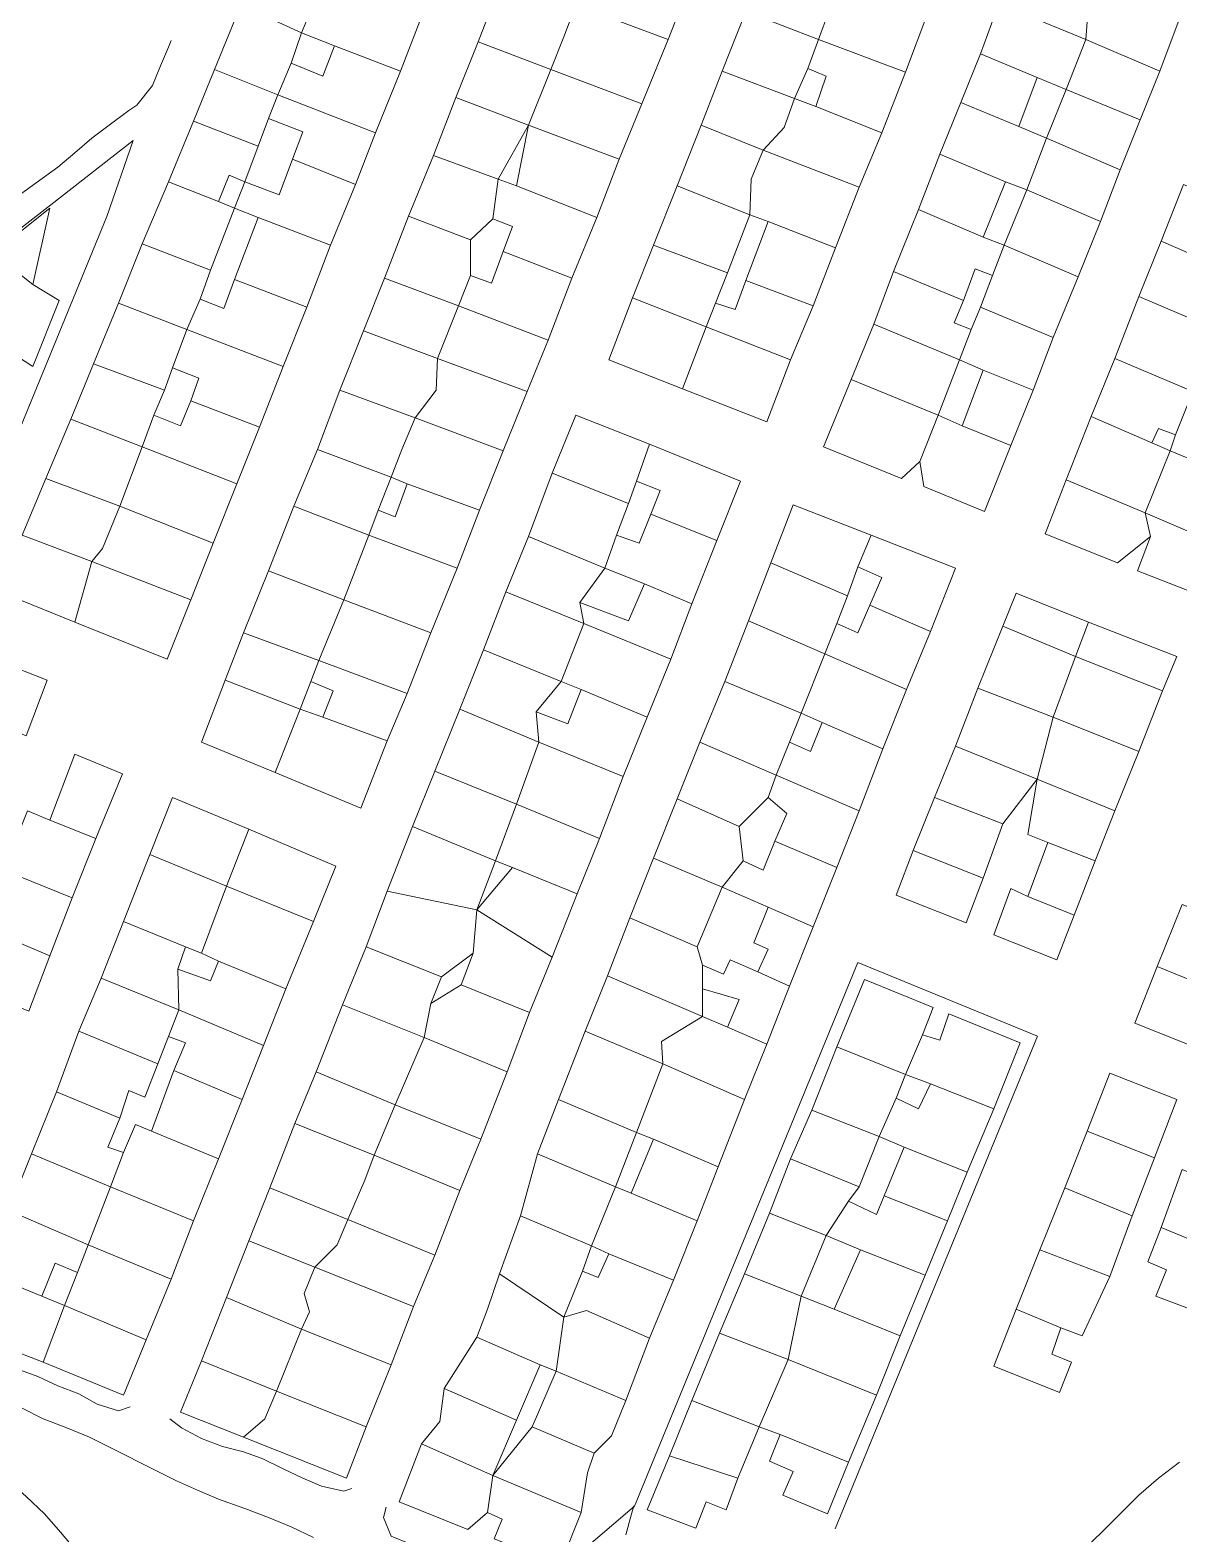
# Model space of a CAD drawing. Header units: inches. Extents: x 1138763 to 1140867, y 1050756 to 1053008.
# Drawn here: x 1140462.7 to 1140571.6, y 1051376.2 to 1051518.7 of the extents above; entities that cross this region are included whole.
import ezdxf

# ---------------------------------------------------------------- set-up
doc = ezdxf.new("R2010")
doc.units = ezdxf.units.IN
doc.header["$MEASUREMENT"] = 0
for name, color, linetype, lineweight in [('LimEdif_AM', 44, 'Continuous', 5), ('ViaPrin_AM', 1, 'Continuous', 15), ('ViaSec_AM', 1, 'Continuous', 18)]:
    doc.layers.add(name, color=color, linetype=linetype, lineweight=lineweight)

msp = doc.modelspace()

# ---------------------------------------------------------------- linework, layer by layer
at = {"layer": 'LimEdif_AM'}
for points in [[(1140525.44, 1051523.62), (1140523.19, 1051517.87), (1140514.44, 1051521.12), (1140516.69, 1051526.87), (1140525.44, 1051523.62)], [(1140539.69, 1051523.5), (1140538.44, 1051520.5), (1140537.44, 1051517.87), (1140530.56, 1051520.5), (1140532.81, 1051526.12), (1140539.69, 1051523.5)], [(1140563.19, 1051522.87), (1140562.81, 1051517.87), (1140554.56, 1051521.25), (1140556.44, 1051525.75), (1140563.19, 1051522.87)], [(1140500.19, 1051521), (1140497.81, 1051514.87), (1140491.56, 1051517.25), (1140488.44, 1051518.5), (1140489.69, 1051521.5), (1140491.06, 1051524.62), (1140493.69, 1051523.62), (1140500.19, 1051521)], [(1140514.44, 1051521.12), (1140513.31, 1051518.12), (1140512.06, 1051515), (1140505.19, 1051517.62), (1140507.56, 1051523.75), (1140514.44, 1051521.12)], [(1140547.81, 1051520.37), (1140545.69, 1051514.75), (1140537.44, 1051517.87), (1140538.44, 1051520.5), (1140539.69, 1051523.5), (1140547.81, 1051520.37)], [(1140571.56, 1051519.5), (1140569.81, 1051514.87), (1140562.81, 1051517.87), (1140563.19, 1051522.87), (1140571.56, 1051519.5)], [(1140488.44, 1051518.5), (1140487.44, 1051515.62), (1140486.19, 1051512.62), (1140480.19, 1051515), (1140482.69, 1051521.12), (1140488.44, 1051518.5)], [(1140523.19, 1051517.87), (1140520.69, 1051511.75), (1140512.06, 1051515), (1140513.31, 1051518.12), (1140514.44, 1051521.12), (1140523.19, 1051517.87)], [(1140537.44, 1051517.87), (1140536.44, 1051515.12), (1140535.19, 1051512.25), (1140528.31, 1051514.87), (1140530.56, 1051520.5), (1140537.44, 1051517.87)], [(1140562.81, 1051517.87), (1140560.94, 1051513.12), (1140558.19, 1051514.25), (1140552.81, 1051516.5), (1140554.56, 1051521.25), (1140562.81, 1051517.87)], [(1140491.56, 1051517.25), (1140490.44, 1051514.37), (1140487.44, 1051515.62), (1140488.44, 1051518.5), (1140491.56, 1051517.25)], [(1140497.81, 1051514.87), (1140495.44, 1051509), (1140486.19, 1051512.62), (1140487.44, 1051515.62), (1140490.44, 1051514.37), (1140491.56, 1051517.25), (1140497.81, 1051514.87)], [(1140512.06, 1051515), (1140509.94, 1051509.75), (1140503.06, 1051512.37), (1140505.19, 1051517.62), (1140512.06, 1051515)], [(1140537.44, 1051517.87), (1140545.69, 1051514.75), (1140543.44, 1051509), (1140537.19, 1051511.5), (1140538.19, 1051514.37), (1140536.44, 1051515.12), (1140537.44, 1051517.87)], [(1140569.81, 1051514.87), (1140567.94, 1051510.25), (1140560.94, 1051513.12), (1140562.81, 1051517.87), (1140569.81, 1051514.87)], [(1140558.19, 1051514.25), (1140556.44, 1051509.62), (1140550.94, 1051511.87), (1140552.81, 1051516.5), (1140558.19, 1051514.25)], [(1140486.19, 1051512.62), (1140485.31, 1051510.37), (1140484.31, 1051507.75), (1140478.19, 1051510.12), (1140480.19, 1051515), (1140486.19, 1051512.62)], [(1140520.69, 1051511.75), (1140518.56, 1051506.5), (1140509.94, 1051509.75), (1140512.06, 1051515), (1140520.69, 1051511.75)], [(1140535.19, 1051512.25), (1140534.19, 1051509.5), (1140532.19, 1051507.37), (1140526.31, 1051509.75), (1140528.31, 1051514.87), (1140535.19, 1051512.25)], [(1140536.44, 1051515.12), (1140538.19, 1051514.37), (1140537.19, 1051511.5), (1140535.19, 1051512.25), (1140536.44, 1051515.12)], [(1140560.94, 1051513.12), (1140559.06, 1051508.5), (1140556.44, 1051509.62), (1140558.19, 1051514.25), (1140560.94, 1051513.12)], [(1140567.94, 1051510.25), (1140566.06, 1051505.5), (1140559.06, 1051508.5), (1140560.94, 1051513.12), (1140567.94, 1051510.25)], [(1140486.19, 1051512.62), (1140495.44, 1051509), (1140493.56, 1051504.12), (1140487.56, 1051506.5), (1140488.56, 1051509.12), (1140485.31, 1051510.37), (1140486.19, 1051512.62)], [(1140509.94, 1051509.75), (1140507.06, 1051504.62), (1140500.94, 1051506.87), (1140503.06, 1051512.37), (1140509.94, 1051509.75)], [(1140537.19, 1051511.5), (1140543.44, 1051509), (1140541.31, 1051503.87), (1140532.19, 1051507.37), (1140534.19, 1051509.5), (1140535.19, 1051512.25), (1140537.19, 1051511.5)], [(1140556.44, 1051509.62), (1140559.06, 1051508.5), (1140557.19, 1051503.62), (1140555.19, 1051504.37), (1140548.94, 1051507), (1140550.94, 1051511.87), (1140556.44, 1051509.62)], [(1140484.31, 1051507.75), (1140483.06, 1051504.37), (1140481.56, 1051505), (1140480.56, 1051502.5), (1140475.81, 1051504.37), (1140478.19, 1051510.12), (1140484.31, 1051507.75)], [(1140485.31, 1051510.37), (1140488.56, 1051509.12), (1140487.56, 1051506.5), (1140486.31, 1051503.12), (1140483.06, 1051504.37), (1140484.31, 1051507.75), (1140485.31, 1051510.37)], [(1140509.94, 1051509.75), (1140508.81, 1051504), (1140507.06, 1051504.62), (1140509.94, 1051509.75)], [(1140518.56, 1051506.5), (1140516.44, 1051501), (1140508.81, 1051504), (1140509.94, 1051509.75), (1140518.56, 1051506.5)], [(1140532.19, 1051507.37), (1140531.06, 1051504.62), (1140530.94, 1051501.25), (1140524.06, 1051504), (1140526.31, 1051509.75), (1140532.19, 1051507.37)], [(1140566.06, 1051505.5), (1140564.19, 1051500.62), (1140557.19, 1051503.62), (1140559.06, 1051508.5), (1140566.06, 1051505.5)], [(1140541.31, 1051503.87), (1140539.06, 1051498.12), (1140532.69, 1051500.62), (1140530.94, 1051501.25), (1140531.06, 1051504.62), (1140532.19, 1051507.37), (1140541.31, 1051503.87)], [(1140493.56, 1051504.12), (1140491.19, 1051498.37), (1140484.31, 1051501), (1140482.06, 1051501.87), (1140483.06, 1051504.37), (1140486.31, 1051503.12), (1140487.56, 1051506.5), (1140493.56, 1051504.12)], [(1140507.06, 1051504.62), (1140506.56, 1051500.87), (1140504.44, 1051498.87), (1140498.56, 1051501.12), (1140500.94, 1051506.87), (1140507.06, 1051504.62)], [(1140555.19, 1051504.37), (1140553.06, 1051499.12), (1140546.94, 1051501.75), (1140548.94, 1051507), (1140555.19, 1051504.37)], [(1140480.56, 1051502.5), (1140482.06, 1051501.87), (1140479.81, 1051496), (1140473.31, 1051498.5), (1140475.81, 1051504.37), (1140480.56, 1051502.5)], [(1140483.06, 1051504.37), (1140482.06, 1051501.87), (1140480.56, 1051502.5), (1140481.56, 1051505), (1140483.06, 1051504.37)], [(1140508.81, 1051504), (1140516.44, 1051501), (1140514.06, 1051495.25), (1140507.56, 1051497.75), (1140508.44, 1051500.12), (1140506.56, 1051500.87), (1140507.06, 1051504.62), (1140508.81, 1051504)], [(1140557.19, 1051503.62), (1140555.06, 1051498.37), (1140553.06, 1051499.12), (1140555.19, 1051504.37), (1140557.19, 1051503.62)], [(1140530.94, 1051501.25), (1140528.81, 1051495.75), (1140521.81, 1051498.37), (1140524.06, 1051504), (1140530.94, 1051501.25)], [(1140564.19, 1051500.62), (1140562.06, 1051495.37), (1140555.06, 1051498.37), (1140557.19, 1051503.62), (1140564.19, 1051500.62)], [(1140578.69, 1051501.37), (1140577.19, 1051495.62), (1140569.94, 1051498.75), (1140572.06, 1051504.12), (1140578.69, 1051501.37)], [(1140459.19, 1051497.62), (1140464.56, 1051501.87), (1140462.94, 1051494.62), (1140459.19, 1051497.62)], [(1140484.31, 1051501), (1140482.06, 1051495.12), (1140481.06, 1051492.37), (1140478.81, 1051493.25), (1140479.81, 1051496), (1140482.06, 1051501.87), (1140484.31, 1051501)], [(1140553.06, 1051499.12), (1140555.06, 1051498.37), (1140553.94, 1051495.5), (1140552.31, 1051496.12), (1140551.19, 1051493.12), (1140544.56, 1051495.87), (1140546.94, 1051501.75), (1140553.06, 1051499.12)], [(1140491.19, 1051498.37), (1140488.94, 1051492.5), (1140482.06, 1051495.12), (1140484.31, 1051501), (1140491.19, 1051498.37)], [(1140504.44, 1051498.87), (1140504.44, 1051495.5), (1140503.31, 1051492.62), (1140496.31, 1051495.25), (1140498.56, 1051501.12), (1140504.44, 1051498.87)], [(1140506.56, 1051500.87), (1140508.44, 1051500.12), (1140507.56, 1051497.75), (1140506.44, 1051494.75), (1140504.44, 1051495.5), (1140504.44, 1051498.87), (1140506.56, 1051500.87)], [(1140532.69, 1051500.62), (1140530.56, 1051495), (1140529.56, 1051492.25), (1140527.69, 1051492.87), (1140528.81, 1051495.75), (1140530.94, 1051501.25), (1140532.69, 1051500.62)], [(1140539.06, 1051498.12), (1140536.94, 1051492.62), (1140530.56, 1051495), (1140532.69, 1051500.62), (1140539.06, 1051498.12)], [(1140577.19, 1051495.62), (1140575.19, 1051490.37), (1140567.81, 1051493.5), (1140569.94, 1051498.75), (1140577.19, 1051495.62)], [(1140462.94, 1051494.62), (1140465.44, 1051493.12), (1140462.94, 1051486.87), (1140457.94, 1051490.12), (1140459.19, 1051497.62), (1140462.94, 1051494.62)], [(1140479.81, 1051496), (1140478.81, 1051493.25), (1140477.56, 1051490.37), (1140471.06, 1051492.87), (1140473.31, 1051498.5), (1140479.81, 1051496)], [(1140514.06, 1051495.25), (1140511.81, 1051489.37), (1140503.31, 1051492.62), (1140504.44, 1051495.5), (1140506.44, 1051494.75), (1140507.56, 1051497.75), (1140514.06, 1051495.25)], [(1140528.81, 1051495.75), (1140527.69, 1051492.87), (1140526.81, 1051490.62), (1140519.81, 1051493.37), (1140521.81, 1051498.37), (1140528.81, 1051495.75)], [(1140555.06, 1051498.37), (1140562.06, 1051495.37), (1140559.69, 1051489.62), (1140552.81, 1051492.5), (1140553.94, 1051495.5), (1140555.06, 1051498.37)], [(1140551.19, 1051493.12), (1140550.31, 1051491), (1140551.94, 1051490.37), (1140550.81, 1051487.5), (1140542.69, 1051490.87), (1140544.56, 1051495.87), (1140551.19, 1051493.12)], [(1140553.94, 1051495.5), (1140552.81, 1051492.5), (1140551.94, 1051490.37), (1140550.31, 1051491), (1140551.19, 1051493.12), (1140552.31, 1051496.12), (1140553.94, 1051495.5)], [(1140488.94, 1051492.5), (1140486.69, 1051486.87), (1140477.56, 1051490.37), (1140478.81, 1051493.25), (1140481.06, 1051492.37), (1140482.06, 1051495.12), (1140488.94, 1051492.5)], [(1140503.31, 1051492.62), (1140501.31, 1051487.62), (1140494.31, 1051490.25), (1140496.31, 1051495.25), (1140503.31, 1051492.62)], [(1140536.94, 1051492.62), (1140534.81, 1051487.5), (1140526.81, 1051490.62), (1140527.69, 1051492.87), (1140529.56, 1051492.25), (1140530.56, 1051495), (1140536.94, 1051492.62)], [(1140477.56, 1051490.37), (1140476.19, 1051486.75), (1140475.44, 1051484.62), (1140468.69, 1051487.12), (1140471.06, 1051492.87), (1140477.56, 1051490.37)], [(1140526.81, 1051490.62), (1140524.56, 1051484.75), (1140517.56, 1051487.5), (1140519.81, 1051493.37), (1140526.81, 1051490.62)], [(1140575.19, 1051490.37), (1140574.56, 1051488.62), (1140572.94, 1051484.5), (1140565.56, 1051487.62), (1140567.81, 1051493.5), (1140575.19, 1051490.37)], [(1140511.81, 1051489.37), (1140509.81, 1051484.5), (1140501.31, 1051487.62), (1140503.31, 1051492.62), (1140511.81, 1051489.37)], [(1140552.81, 1051492.5), (1140559.69, 1051489.62), (1140557.81, 1051484.62), (1140553.06, 1051486.5), (1140550.81, 1051487.5), (1140551.94, 1051490.37), (1140552.81, 1051492.5)], [(1140486.69, 1051486.87), (1140484.44, 1051481.12), (1140477.94, 1051483.62), (1140478.69, 1051485.75), (1140476.19, 1051486.75), (1140477.56, 1051490.37), (1140486.69, 1051486.87)], [(1140501.31, 1051487.62), (1140501.19, 1051484.62), (1140499.19, 1051482), (1140492.06, 1051484.62), (1140494.31, 1051490.25), (1140501.31, 1051487.62)], [(1140534.81, 1051487.5), (1140532.56, 1051481.62), (1140524.56, 1051484.75), (1140526.81, 1051490.62), (1140534.81, 1051487.5)], [(1140550.81, 1051487.5), (1140548.81, 1051482.25), (1140540.56, 1051485.62), (1140542.69, 1051490.87), (1140550.81, 1051487.5)], [(1140475.44, 1051484.62), (1140474.44, 1051482.25), (1140473.31, 1051479.25), (1140466.56, 1051481.87), (1140468.69, 1051487.12), (1140475.44, 1051484.62)], [(1140509.81, 1051484.5), (1140507.56, 1051478.87), (1140499.19, 1051482), (1140501.19, 1051484.62), (1140501.31, 1051487.62), (1140509.81, 1051484.5)], [(1140553.06, 1051486.5), (1140551.06, 1051481.25), (1140548.81, 1051482.25), (1140550.81, 1051487.5), (1140553.06, 1051486.5)], [(1140572.94, 1051484.5), (1140571.31, 1051480.37), (1140569.69, 1051481), (1140569.06, 1051479.62), (1140563.31, 1051482.12), (1140565.56, 1051487.62), (1140572.94, 1051484.5)], [(1140476.19, 1051486.75), (1140478.69, 1051485.75), (1140477.94, 1051483.62), (1140476.94, 1051481.25), (1140474.44, 1051482.25), (1140475.44, 1051484.62), (1140476.19, 1051486.75)], [(1140557.81, 1051484.62), (1140555.69, 1051479.37), (1140551.06, 1051481.25), (1140553.06, 1051486.5), (1140557.81, 1051484.62)], [(1140499.19, 1051482), (1140497.94, 1051479), (1140496.94, 1051476.37), (1140489.94, 1051479), (1140492.06, 1051484.62), (1140499.19, 1051482)], [(1140548.81, 1051482.25), (1140547.06, 1051477.87), (1140545.31, 1051476.25), (1140537.94, 1051479.25), (1140540.56, 1051485.62), (1140548.81, 1051482.25)], [(1140580.94, 1051481.12), (1140578.69, 1051475.62), (1140570.81, 1051478.87), (1140571.31, 1051480.37), (1140572.94, 1051484.5), (1140580.94, 1051481.12)], [(1140477.94, 1051483.62), (1140484.44, 1051481.12), (1140482.31, 1051475.75), (1140473.31, 1051479.25), (1140474.44, 1051482.25), (1140476.94, 1051481.25), (1140477.94, 1051483.62)], [(1140473.31, 1051479.25), (1140471.19, 1051473.62), (1140464.19, 1051476.25), (1140466.56, 1051481.87), (1140473.31, 1051479.25)], [(1140507.56, 1051478.87), (1140505.31, 1051473.25), (1140498.44, 1051475.75), (1140496.94, 1051476.37), (1140497.94, 1051479), (1140499.19, 1051482), (1140507.56, 1051478.87)], [(1140512.19, 1051476.75), (1140514.44, 1051482.25), (1140521.44, 1051479.5), (1140520.19, 1051476), (1140519.44, 1051473.87), (1140512.19, 1051476.75)], [(1140551.06, 1051481.25), (1140555.69, 1051479.37), (1140553.19, 1051473.12), (1140547.44, 1051475.5), (1140547.06, 1051477.87), (1140548.81, 1051482.25), (1140551.06, 1051481.25)], [(1140569.06, 1051479.62), (1140570.81, 1051478.87), (1140568.44, 1051473), (1140560.94, 1051476.12), (1140563.31, 1051482.12), (1140569.06, 1051479.62)], [(1140571.31, 1051480.37), (1140570.81, 1051478.87), (1140569.06, 1051479.62), (1140569.69, 1051481), (1140571.31, 1051480.37)], [(1140482.31, 1051475.75), (1140480.06, 1051470.12), (1140471.19, 1051473.62), (1140473.31, 1051479.25), (1140482.31, 1051475.75)], [(1140496.94, 1051476.37), (1140495.69, 1051473.25), (1140494.81, 1051470.87), (1140487.69, 1051473.62), (1140489.94, 1051479), (1140496.94, 1051476.37)], [(1140521.44, 1051479.5), (1140530.06, 1051476), (1140527.81, 1051470.37), (1140521.56, 1051472.87), (1140522.44, 1051475.12), (1140520.19, 1051476), (1140521.44, 1051479.5)], [(1140578.69, 1051475.62), (1140576.31, 1051469.62), (1140568.44, 1051473), (1140570.81, 1051478.87), (1140578.69, 1051475.62)], [(1140471.19, 1051473.62), (1140469.56, 1051469.62), (1140468.56, 1051468.37), (1140461.94, 1051470.87), (1140464.19, 1051476.25), (1140471.19, 1051473.62)], [(1140505.31, 1051473.25), (1140503.19, 1051467.75), (1140494.81, 1051470.87), (1140495.69, 1051473.25), (1140497.31, 1051472.62), (1140498.44, 1051475.75), (1140505.31, 1051473.25)], [(1140498.44, 1051475.75), (1140497.31, 1051472.62), (1140495.69, 1051473.25), (1140496.94, 1051476.37), (1140498.44, 1051475.75)], [(1140519.44, 1051473.87), (1140518.31, 1051470.87), (1140517.19, 1051467.75), (1140509.94, 1051470.75), (1140512.19, 1051476.75), (1140519.44, 1051473.87)], [(1140520.19, 1051476), (1140522.44, 1051475.12), (1140521.56, 1051472.87), (1140520.44, 1051470.12), (1140518.31, 1051470.87), (1140519.44, 1051473.87), (1140520.19, 1051476)], [(1140568.44, 1051473), (1140568.94, 1051470.75), (1140565.81, 1051468.25), (1140558.94, 1051471), (1140560.94, 1051476.12), (1140568.44, 1051473)], [(1140480.06, 1051470.12), (1140477.94, 1051464.75), (1140468.56, 1051468.37), (1140469.56, 1051469.62), (1140471.19, 1051473.62), (1140480.06, 1051470.12)], [(1140494.81, 1051470.87), (1140492.44, 1051464.75), (1140485.31, 1051467.5), (1140487.69, 1051473.62), (1140494.81, 1051470.87)], [(1140527.81, 1051470.37), (1140525.44, 1051464.37), (1140520.94, 1051466.25), (1140517.19, 1051467.75), (1140518.31, 1051470.87), (1140520.44, 1051470.12), (1140521.56, 1051472.87), (1140527.81, 1051470.37)], [(1140532.94, 1051468.25), (1140535.06, 1051473.75), (1140542.44, 1051470.87), (1140541.19, 1051467.87), (1140540.19, 1051465.12), (1140532.94, 1051468.25)], [(1140568.44, 1051473), (1140576.31, 1051469.62), (1140574.44, 1051464.87), (1140567.69, 1051467.5), (1140568.94, 1051470.75), (1140568.44, 1051473)], [(1140468.56, 1051468.37), (1140466.94, 1051462.62), (1140459.81, 1051465.5), (1140461.94, 1051470.87), (1140468.56, 1051468.37)], [(1140503.19, 1051467.75), (1140500.69, 1051461.62), (1140492.44, 1051464.75), (1140494.81, 1051470.87), (1140503.19, 1051467.75)], [(1140517.19, 1051467.75), (1140514.81, 1051464.5), (1140515.19, 1051462.5), (1140507.81, 1051465.5), (1140509.94, 1051470.75), (1140517.19, 1051467.75)], [(1140542.44, 1051470.87), (1140550.44, 1051467.75), (1140548.06, 1051461.75), (1140542.31, 1051464.25), (1140543.44, 1051466.87), (1140541.19, 1051467.87), (1140542.44, 1051470.87)], [(1140477.94, 1051464.75), (1140475.69, 1051459.12), (1140466.94, 1051462.62), (1140468.56, 1051468.37), (1140477.94, 1051464.75)], [(1140492.44, 1051464.75), (1140490.06, 1051459), (1140482.94, 1051461.62), (1140485.31, 1051467.5), (1140492.44, 1051464.75)], [(1140520.94, 1051466.25), (1140519.44, 1051462.75), (1140514.81, 1051464.5), (1140517.19, 1051467.75), (1140520.94, 1051466.25)], [(1140540.19, 1051465.12), (1140539.19, 1051462.5), (1140538.06, 1051459.62), (1140530.81, 1051462.75), (1140532.94, 1051468.25), (1140540.19, 1051465.12)], [(1140541.19, 1051467.87), (1140543.44, 1051466.87), (1140542.31, 1051464.25), (1140541.19, 1051461.62), (1140539.19, 1051462.5), (1140540.19, 1051465.12), (1140541.19, 1051467.87)], [(1140525.44, 1051464.37), (1140523.44, 1051459.12), (1140515.19, 1051462.5), (1140514.81, 1051464.5), (1140519.44, 1051462.75), (1140520.94, 1051466.25), (1140525.44, 1051464.37)], [(1140500.69, 1051461.62), (1140498.44, 1051455.87), (1140490.06, 1051459), (1140492.44, 1051464.75), (1140500.69, 1051461.62)], [(1140515.19, 1051462.5), (1140513.06, 1051457), (1140505.69, 1051460), (1140507.81, 1051465.5), (1140515.19, 1051462.5)], [(1140554.94, 1051462.25), (1140556.19, 1051465.37), (1140563.06, 1051462.62), (1140561.81, 1051459.37), (1140554.94, 1051462.25)], [(1140548.06, 1051461.75), (1140545.81, 1051456.25), (1140538.06, 1051459.62), (1140539.19, 1051462.5), (1140541.19, 1051461.62), (1140542.31, 1051464.25), (1140548.06, 1051461.75)], [(1140490.06, 1051459), (1140489.31, 1051457), (1140488.31, 1051454.37), (1140481.19, 1051457.12), (1140482.94, 1051461.62), (1140490.06, 1051459)], [(1140523.44, 1051459.12), (1140521.19, 1051453.62), (1140514.94, 1051456.25), (1140513.06, 1051457), (1140515.19, 1051462.5), (1140523.44, 1051459.12)], [(1140538.06, 1051459.62), (1140535.81, 1051454), (1140528.56, 1051457), (1140530.81, 1051462.75), (1140538.06, 1051459.62)], [(1140561.81, 1051459.37), (1140559.69, 1051453.62), (1140552.56, 1051456.37), (1140554.94, 1051462.25), (1140561.81, 1051459.37)], [(1140563.06, 1051462.62), (1140571.44, 1051459.37), (1140570.06, 1051456.12), (1140561.81, 1051459.37), (1140563.06, 1051462.62)], [(1140455.31, 1051454.75), (1140457.31, 1051459.87), (1140464.31, 1051457.12), (1140462.31, 1051451.87), (1140455.31, 1051454.75)], [(1140490.06, 1051459), (1140498.44, 1051455.87), (1140496.56, 1051451.37), (1140490.44, 1051453.62), (1140491.44, 1051456.12), (1140489.31, 1051457), (1140490.06, 1051459)], [(1140513.06, 1051457), (1140510.69, 1051454.12), (1140510.94, 1051451.25), (1140503.44, 1051454.37), (1140505.69, 1051460), (1140513.06, 1051457)], [(1140545.81, 1051456.25), (1140543.56, 1051450.62), (1140537.81, 1051453.12), (1140535.81, 1051454), (1140538.06, 1051459.62), (1140545.81, 1051456.25)], [(1140570.06, 1051456.12), (1140567.81, 1051450.37), (1140559.69, 1051453.62), (1140561.81, 1051459.37), (1140570.06, 1051456.12)], [(1140488.31, 1051454.37), (1140485.94, 1051448.37), (1140478.94, 1051451.25), (1140481.19, 1051457.12), (1140488.31, 1051454.37)], [(1140489.31, 1051457), (1140491.44, 1051456.12), (1140490.44, 1051453.62), (1140488.31, 1051454.37), (1140489.31, 1051457)], [(1140514.94, 1051456.25), (1140513.69, 1051453), (1140510.69, 1051454.12), (1140513.06, 1051457), (1140514.94, 1051456.25)], [(1140521.19, 1051453.62), (1140518.94, 1051448), (1140510.94, 1051451.25), (1140510.69, 1051454.12), (1140513.69, 1051453), (1140514.94, 1051456.25), (1140521.19, 1051453.62)], [(1140535.81, 1051454), (1140534.69, 1051451.25), (1140533.44, 1051448.12), (1140526.19, 1051451.25), (1140528.56, 1051457), (1140535.81, 1051454)], [(1140559.69, 1051453.62), (1140558.19, 1051447.75), (1140550.44, 1051450.87), (1140552.56, 1051456.37), (1140559.69, 1051453.62)], [(1140490.44, 1051453.62), (1140496.56, 1051451.37), (1140494.06, 1051445), (1140485.94, 1051448.37), (1140488.31, 1051454.37), (1140490.44, 1051453.62)], [(1140510.94, 1051451.25), (1140508.81, 1051445.37), (1140501.06, 1051448.5), (1140503.44, 1051454.37), (1140510.94, 1051451.25)], [(1140543.56, 1051450.62), (1140541.31, 1051444.75), (1140533.44, 1051448.12), (1140534.69, 1051451.25), (1140536.69, 1051450.37), (1140537.81, 1051453.12), (1140543.56, 1051450.62)], [(1140537.81, 1051453.12), (1140536.69, 1051450.37), (1140534.69, 1051451.25), (1140535.81, 1051454), (1140537.81, 1051453.12)], [(1140567.81, 1051450.37), (1140565.56, 1051444.75), (1140558.19, 1051447.75), (1140559.69, 1051453.62), (1140567.81, 1051450.37)], [(1140464.56, 1051443.87), (1140466.94, 1051450.12), (1140471.44, 1051448.25), (1140468.94, 1051442.12), (1140464.56, 1051443.87)], [(1140518.94, 1051448), (1140516.69, 1051442.12), (1140508.81, 1051445.37), (1140510.94, 1051451.25), (1140518.94, 1051448)], [(1140533.44, 1051448.12), (1140532.69, 1051446), (1140529.94, 1051443.25), (1140524.06, 1051445.87), (1140526.19, 1051451.25), (1140533.44, 1051448.12)], [(1140558.19, 1051447.75), (1140554.94, 1051443.5), (1140548.44, 1051446), (1140550.44, 1051450.87), (1140558.19, 1051447.75)], [(1140508.81, 1051445.37), (1140506.81, 1051440), (1140498.94, 1051443.25), (1140501.06, 1051448.5), (1140508.81, 1051445.37)], [(1140533.44, 1051448.12), (1140541.31, 1051444.75), (1140539.19, 1051439.37), (1140533.31, 1051441.87), (1140534.44, 1051444.5), (1140532.69, 1051446), (1140533.44, 1051448.12)], [(1140565.56, 1051444.75), (1140563.69, 1051440), (1140559.19, 1051441.75), (1140557.31, 1051442.5), (1140558.19, 1051447.75), (1140565.56, 1051444.75)], [(1140474.06, 1051440.62), (1140476.19, 1051446), (1140483.44, 1051443), (1140481.31, 1051437.62), (1140474.06, 1051440.62)], [(1140529.94, 1051443.25), (1140530.31, 1051440), (1140528.31, 1051437.5), (1140521.81, 1051440.25), (1140524.06, 1051445.87), (1140529.94, 1051443.25)], [(1140532.69, 1051446), (1140534.44, 1051444.5), (1140533.31, 1051441.87), (1140532.19, 1051439.12), (1140530.31, 1051440), (1140529.94, 1051443.25), (1140532.69, 1051446)], [(1140554.94, 1051443.5), (1140553.06, 1051438.37), (1140546.44, 1051441), (1140548.44, 1051446), (1140554.94, 1051443.5)], [(1140462.44, 1051444.75), (1140464.56, 1051443.87), (1140468.94, 1051442.12), (1140466.69, 1051436.5), (1140460.19, 1051439.12), (1140462.44, 1051444.75)], [(1140516.69, 1051442.12), (1140514.56, 1051436.87), (1140508.44, 1051439.37), (1140506.81, 1051440), (1140508.81, 1051445.37), (1140516.69, 1051442.12)], [(1140483.44, 1051443), (1140491.69, 1051439.5), (1140489.56, 1051434.25), (1140481.31, 1051437.62), (1140483.44, 1051443)], [(1140506.81, 1051440), (1140505.06, 1051435.37), (1140496.56, 1051437.12), (1140498.94, 1051443.25), (1140506.81, 1051440)], [(1140539.19, 1051439.37), (1140536.94, 1051433.75), (1140532.69, 1051435.62), (1140528.31, 1051437.5), (1140530.31, 1051440), (1140532.19, 1051439.12), (1140533.31, 1051441.87), (1140539.19, 1051439.37)], [(1140563.69, 1051440), (1140561.69, 1051434.87), (1140557.31, 1051436.62), (1140559.19, 1051441.75), (1140563.69, 1051440)], [(1140481.31, 1051437.62), (1140478.94, 1051431.25), (1140477.44, 1051431.87), (1140471.56, 1051434.25), (1140474.06, 1051440.62), (1140481.31, 1051437.62)], [(1140528.31, 1051437.5), (1140525.94, 1051431.87), (1140519.56, 1051434.62), (1140521.81, 1051440.25), (1140528.31, 1051437.5)], [(1140553.06, 1051438.37), (1140551.44, 1051434.12), (1140544.81, 1051436.75), (1140546.44, 1051441), (1140553.06, 1051438.37)], [(1140466.69, 1051436.5), (1140464.56, 1051431), (1140458.06, 1051433.75), (1140460.19, 1051439.12), (1140466.69, 1051436.5)], [(1140508.44, 1051439.37), (1140505.06, 1051435.37), (1140506.81, 1051440), (1140508.44, 1051439.37)], [(1140514.56, 1051436.87), (1140512.19, 1051430.87), (1140505.06, 1051435.37), (1140508.44, 1051439.37), (1140514.56, 1051436.87)], [(1140489.56, 1051434.25), (1140486.94, 1051427.87), (1140480.56, 1051430.5), (1140478.94, 1051431.25), (1140481.31, 1051437.62), (1140489.56, 1051434.25)], [(1140532.69, 1051435.62), (1140531.31, 1051432.25), (1140532.69, 1051431.62), (1140531.69, 1051429.5), (1140529.06, 1051430.62), (1140528.44, 1051429.25), (1140526.44, 1051430.12), (1140525.94, 1051431.87), (1140528.31, 1051437.5), (1140532.69, 1051435.62)], [(1140561.69, 1051434.87), (1140560.06, 1051430.62), (1140554.06, 1051433), (1140555.69, 1051437.37), (1140557.31, 1051436.62), (1140561.69, 1051434.87)], [(1140505.06, 1051435.37), (1140504.69, 1051431.25), (1140501.69, 1051429), (1140494.56, 1051431.87), (1140496.56, 1051437.12), (1140505.06, 1051435.37)], [(1140577.56, 1051433.62), (1140575.69, 1051427.5), (1140569.56, 1051430), (1140571.94, 1051435.87), (1140577.56, 1051433.62)], [(1140505.06, 1051435.37), (1140512.19, 1051430.87), (1140510.06, 1051425.62), (1140503.56, 1051428.25), (1140504.69, 1051431.25), (1140505.06, 1051435.37)], [(1140525.94, 1051431.87), (1140526.44, 1051430.12), (1140526.44, 1051427.87), (1140526.44, 1051425.25), (1140517.44, 1051429.12), (1140519.56, 1051434.62), (1140525.94, 1051431.87)], [(1140536.94, 1051433.75), (1140534.69, 1051428.12), (1140531.69, 1051429.5), (1140532.69, 1051431.62), (1140531.31, 1051432.25), (1140532.69, 1051435.62), (1140536.94, 1051433.75)], [(1140464.56, 1051431), (1140462.56, 1051425.75), (1140457.94, 1051427.62), (1140455.94, 1051428.5), (1140458.06, 1051433.75), (1140464.56, 1051431)], [(1140477.44, 1051431.87), (1140476.69, 1051429.75), (1140476.81, 1051425.87), (1140469.44, 1051428.87), (1140471.56, 1051434.25), (1140477.44, 1051431.87)], [(1140478.94, 1051431.25), (1140480.56, 1051430.5), (1140479.81, 1051428.62), (1140476.69, 1051429.75), (1140477.44, 1051431.87), (1140478.94, 1051431.25)], [(1140501.69, 1051429), (1140500.69, 1051426.5), (1140500.06, 1051423.25), (1140492.31, 1051426.37), (1140494.56, 1051431.87), (1140501.69, 1051429)], [(1140480.56, 1051430.5), (1140486.94, 1051427.87), (1140484.81, 1051422.5), (1140476.81, 1051425.87), (1140476.69, 1051429.75), (1140479.81, 1051428.62), (1140480.56, 1051430.5)], [(1140504.69, 1051431.25), (1140503.56, 1051428.25), (1140500.69, 1051426.5), (1140501.69, 1051429), (1140504.69, 1051431.25)], [(1140531.69, 1051429.5), (1140534.69, 1051428.12), (1140532.56, 1051422.62), (1140528.81, 1051424.25), (1140529.94, 1051426.87), (1140526.44, 1051427.87), (1140526.44, 1051430.12), (1140528.44, 1051429.25), (1140529.06, 1051430.62), (1140531.69, 1051429.5)], [(1140476.81, 1051425.87), (1140475.81, 1051423.37), (1140474.81, 1051420.75), (1140467.31, 1051423.87), (1140469.44, 1051428.87), (1140476.81, 1051425.87)], [(1140526.44, 1051425.25), (1140522.56, 1051422.87), (1140522.69, 1051420.75), (1140515.31, 1051423.87), (1140517.44, 1051429.12), (1140526.44, 1051425.25)], [(1140539.19, 1051422.37), (1140541.81, 1051428.75), (1140548.31, 1051426.12), (1140547.31, 1051423.5), (1140545.69, 1051419.75), (1140539.19, 1051422.37)], [(1140575.69, 1051427.5), (1140573.69, 1051422.12), (1140567.44, 1051424.62), (1140569.56, 1051430), (1140575.69, 1051427.5)], [(1140503.56, 1051428.25), (1140510.06, 1051425.62), (1140507.94, 1051420), (1140500.06, 1051423.25), (1140500.69, 1051426.5), (1140503.56, 1051428.25)], [(1140526.44, 1051427.87), (1140529.94, 1051426.87), (1140528.81, 1051424.25), (1140526.44, 1051425.25), (1140526.44, 1051427.87)], [(1140476.81, 1051425.87), (1140484.81, 1051422.5), (1140482.81, 1051417.37), (1140476.31, 1051420.12), (1140477.44, 1051422.75), (1140475.81, 1051423.37), (1140476.81, 1051425.87)], [(1140500.06, 1051423.25), (1140497.31, 1051416.87), (1140489.81, 1051420), (1140492.31, 1051426.37), (1140500.06, 1051423.25)], [(1140528.81, 1051424.25), (1140532.56, 1051422.62), (1140530.44, 1051417.37), (1140522.69, 1051420.75), (1140522.56, 1051422.87), (1140526.44, 1051425.25), (1140528.81, 1051424.25)], [(1140547.31, 1051423.5), (1140548.94, 1051423), (1140549.81, 1051425.5), (1140556.56, 1051422.75), (1140554.06, 1051416.5), (1140548.06, 1051418.87), (1140545.69, 1051419.75), (1140547.31, 1051423.5)], [(1140474.81, 1051420.75), (1140473.56, 1051417.62), (1140472.06, 1051418.25), (1140471.19, 1051415.62), (1140465.19, 1051418.12), (1140467.31, 1051423.87), (1140474.81, 1051420.75)], [(1140475.81, 1051423.37), (1140477.44, 1051422.75), (1140476.31, 1051420.12), (1140474.19, 1051414.37), (1140472.69, 1051415), (1140471.56, 1051412.37), (1140470.06, 1051412.87), (1140471.19, 1051415.62), (1140472.06, 1051418.25), (1140473.56, 1051417.62), (1140474.81, 1051420.75), (1140475.81, 1051423.37)], [(1140507.94, 1051420), (1140505.44, 1051413.62), (1140497.31, 1051416.87), (1140500.06, 1051423.25), (1140507.94, 1051420)], [(1140522.69, 1051420.75), (1140520.19, 1051414.25), (1140512.81, 1051417.37), (1140515.31, 1051423.87), (1140522.69, 1051420.75)], [(1140545.69, 1051419.75), (1140544.81, 1051417.5), (1140543.19, 1051413.87), (1140536.81, 1051416.37), (1140539.19, 1051422.37), (1140545.69, 1051419.75)], [(1140482.81, 1051417.37), (1140480.56, 1051411.75), (1140474.19, 1051414.37), (1140476.31, 1051420.12), (1140482.81, 1051417.37)], [(1140530.44, 1051417.37), (1140527.94, 1051411), (1140521.81, 1051413.62), (1140520.19, 1051414.25), (1140522.69, 1051420.75), (1140530.44, 1051417.37)], [(1140497.31, 1051416.87), (1140495.31, 1051412.12), (1140487.81, 1051415.12), (1140489.81, 1051420), (1140497.31, 1051416.87)], [(1140548.06, 1051418.87), (1140554.06, 1051416.5), (1140551.56, 1051410.5), (1140545.56, 1051412.87), (1140543.19, 1051413.87), (1140544.81, 1051417.5), (1140546.94, 1051416.5), (1140548.06, 1051418.87)], [(1140548.06, 1051418.87), (1140546.94, 1051416.5), (1140544.81, 1051417.5), (1140545.69, 1051419.75), (1140548.06, 1051418.87)], [(1140562.94, 1051414.37), (1140565.06, 1051419.87), (1140571.44, 1051417.37), (1140569.31, 1051411.87), (1140562.94, 1051414.37)], [(1140471.19, 1051415.62), (1140470.06, 1051412.87), (1140471.56, 1051412.37), (1140470.31, 1051409.12), (1140462.81, 1051412.25), (1140465.19, 1051418.12), (1140471.19, 1051415.62)], [(1140520.19, 1051414.25), (1140518.19, 1051409.12), (1140510.81, 1051412.25), (1140512.81, 1051417.37), (1140520.19, 1051414.25)], [(1140505.44, 1051413.62), (1140503.44, 1051408.75), (1140495.31, 1051412.12), (1140497.31, 1051416.87), (1140505.44, 1051413.62)], [(1140543.19, 1051413.87), (1140541.31, 1051409.12), (1140534.81, 1051411.75), (1140536.81, 1051416.37), (1140543.19, 1051413.87)], [(1140474.19, 1051414.37), (1140480.56, 1051411.75), (1140478.19, 1051405.87), (1140470.31, 1051409.12), (1140471.56, 1051412.37), (1140472.69, 1051415), (1140474.19, 1051414.37)], [(1140495.31, 1051412.12), (1140494.44, 1051409.75), (1140492.81, 1051406), (1140485.44, 1051409), (1140487.81, 1051415.12), (1140495.31, 1051412.12)], [(1140521.81, 1051413.62), (1140519.69, 1051408.5), (1140518.19, 1051409.12), (1140520.19, 1051414.25), (1140521.81, 1051413.62)], [(1140527.94, 1051411), (1140525.94, 1051405.87), (1140519.69, 1051408.5), (1140521.81, 1051413.62), (1140527.94, 1051411)], [(1140545.56, 1051412.87), (1140543.69, 1051408.25), (1140542.94, 1051406.5), (1140540.31, 1051407.75), (1140541.31, 1051409.12), (1140543.19, 1051413.87), (1140545.56, 1051412.87)], [(1140569.31, 1051411.87), (1140567.19, 1051406.37), (1140560.81, 1051409), (1140562.94, 1051414.37), (1140569.31, 1051411.87)], [(1140470.31, 1051409.12), (1140468.19, 1051403.62), (1140460.69, 1051406.87), (1140462.81, 1051412.25), (1140470.31, 1051409.12)], [(1140503.44, 1051408.75), (1140501.06, 1051402.62), (1140492.81, 1051406), (1140494.44, 1051409.75), (1140495.31, 1051412.12), (1140503.44, 1051408.75)], [(1140518.19, 1051409.12), (1140515.94, 1051403.5), (1140509.19, 1051406.37), (1140510.81, 1051412.25), (1140518.19, 1051409.12)], [(1140541.31, 1051409.12), (1140540.31, 1051407.75), (1140538.19, 1051404.5), (1140532.81, 1051406.62), (1140534.81, 1051411.75), (1140541.31, 1051409.12)], [(1140551.56, 1051410.5), (1140549.69, 1051405.87), (1140543.69, 1051408.25), (1140545.56, 1051412.87), (1140551.56, 1051410.5)], [(1140578.44, 1051408.12), (1140576.31, 1051402.62), (1140569.94, 1051405.25), (1140571.94, 1051410.75), (1140578.44, 1051408.12)], [(1140478.19, 1051405.87), (1140476.06, 1051400.37), (1140468.19, 1051403.62), (1140470.31, 1051409.12), (1140478.19, 1051405.87)], [(1140492.81, 1051406), (1140491.81, 1051403.62), (1140489.69, 1051401.5), (1140483.44, 1051404), (1140485.44, 1051409), (1140492.81, 1051406)], [(1140519.69, 1051408.5), (1140525.94, 1051405.87), (1140523.69, 1051400.25), (1140517.56, 1051402.75), (1140515.94, 1051403.5), (1140518.19, 1051409.12), (1140519.69, 1051408.5)], [(1140567.19, 1051406.37), (1140565.06, 1051400.62), (1140558.44, 1051403.12), (1140560.81, 1051409), (1140567.19, 1051406.37)], [(1140543.69, 1051408.25), (1140549.69, 1051405.87), (1140547.56, 1051400.75), (1140541.44, 1051403.12), (1140538.19, 1051404.5), (1140540.31, 1051407.75), (1140542.94, 1051406.5), (1140543.69, 1051408.25)], [(1140468.19, 1051403.62), (1140467.19, 1051401), (1140465.06, 1051401.87), (1140463.81, 1051398.75), (1140458.31, 1051401), (1140460.69, 1051406.87), (1140468.19, 1051403.62)], [(1140501.06, 1051402.62), (1140499.06, 1051397.75), (1140489.69, 1051401.5), (1140491.81, 1051403.62), (1140492.81, 1051406), (1140501.06, 1051402.62)], [(1140515.94, 1051403.5), (1140515.06, 1051401.12), (1140513.31, 1051396.75), (1140507.19, 1051400.87), (1140509.19, 1051406.37), (1140515.94, 1051403.5)], [(1140538.19, 1051404.5), (1140535.81, 1051398.75), (1140530.44, 1051400.87), (1140532.81, 1051406.62), (1140538.19, 1051404.5)], [(1140541.44, 1051403.12), (1140538.94, 1051397.5), (1140535.81, 1051398.75), (1140538.19, 1051404.5), (1140541.44, 1051403.12)], [(1140576.31, 1051402.62), (1140574.06, 1051397), (1140569.44, 1051398.75), (1140570.44, 1051401.25), (1140568.69, 1051402), (1140569.94, 1051405.25), (1140576.31, 1051402.62)], [(1140468.19, 1051403.62), (1140476.06, 1051400.37), (1140473.69, 1051394.62), (1140465.94, 1051397.87), (1140467.19, 1051401), (1140468.19, 1051403.62)], [(1140489.69, 1051401.5), (1140488.69, 1051399), (1140489.19, 1051397.25), (1140488.44, 1051395.62), (1140481.31, 1051398.62), (1140483.44, 1051404), (1140489.69, 1051401.5)], [(1140517.56, 1051402.75), (1140516.56, 1051400.5), (1140515.06, 1051401.12), (1140515.94, 1051403.5), (1140517.56, 1051402.75)], [(1140547.56, 1051400.75), (1140545.19, 1051395), (1140538.94, 1051397.5), (1140541.44, 1051403.12), (1140547.56, 1051400.75)], [(1140565.06, 1051400.62), (1140562.44, 1051395), (1140560.44, 1051395.75), (1140556.19, 1051397.5), (1140558.44, 1051403.12), (1140565.06, 1051400.62)], [(1140467.19, 1051401), (1140465.94, 1051397.87), (1140463.81, 1051398.75), (1140465.06, 1051401.87), (1140467.19, 1051401)], [(1140517.56, 1051402.75), (1140523.69, 1051400.25), (1140521.44, 1051394.75), (1140515.44, 1051397.37), (1140513.31, 1051396.75), (1140515.06, 1051401.12), (1140516.56, 1051400.5), (1140517.56, 1051402.75)], [(1140463.81, 1051398.75), (1140465.94, 1051397.87), (1140463.94, 1051392.5), (1140456.19, 1051395.5), (1140458.31, 1051401), (1140463.81, 1051398.75)], [(1140499.06, 1051397.75), (1140496.94, 1051392.25), (1140488.44, 1051395.62), (1140489.19, 1051397.25), (1140488.69, 1051399), (1140489.69, 1051401.5), (1140499.06, 1051397.75)], [(1140513.31, 1051396.75), (1140512.56, 1051391.62), (1140511.06, 1051392.25), (1140505.06, 1051394.87), (1140506.06, 1051397.5), (1140507.19, 1051400.87), (1140513.31, 1051396.75)], [(1140535.81, 1051398.75), (1140534.56, 1051392.75), (1140528.06, 1051395.25), (1140530.44, 1051400.87), (1140535.81, 1051398.75)], [(1140538.94, 1051397.5), (1140545.19, 1051395), (1140542.94, 1051389.37), (1140534.56, 1051392.75), (1140535.81, 1051398.75), (1140538.94, 1051397.5)], [(1140473.69, 1051394.62), (1140471.56, 1051389.37), (1140463.94, 1051392.5), (1140465.94, 1051397.87), (1140473.69, 1051394.62)], [(1140488.44, 1051395.62), (1140486.06, 1051389.75), (1140478.94, 1051392.62), (1140481.31, 1051398.62), (1140488.44, 1051395.62)], [(1140521.44, 1051394.75), (1140519.19, 1051388.87), (1140512.56, 1051391.62), (1140513.31, 1051396.75), (1140515.44, 1051397.37), (1140521.44, 1051394.75)], [(1140560.44, 1051395.75), (1140559.56, 1051393.25), (1140561.44, 1051392.5), (1140560.31, 1051389.62), (1140554.06, 1051392.12), (1140556.19, 1051397.5), (1140560.44, 1051395.75)], [(1140496.94, 1051392.25), (1140494.56, 1051386.37), (1140486.06, 1051389.75), (1140488.44, 1051395.62), (1140496.94, 1051392.25)], [(1140511.06, 1051392.25), (1140508.81, 1051387), (1140501.94, 1051390), (1140505.06, 1051394.87), (1140511.06, 1051392.25)], [(1140534.56, 1051392.75), (1140531.81, 1051386.37), (1140525.44, 1051388.87), (1140528.06, 1051395.25), (1140534.56, 1051392.75)], [(1140486.06, 1051389.75), (1140484.94, 1051387.12), (1140482.94, 1051385.37), (1140476.94, 1051387.75), (1140478.94, 1051392.62), (1140486.06, 1051389.75)], [(1140512.56, 1051391.62), (1140510.31, 1051386.37), (1140506.56, 1051381.75), (1140508.81, 1051387), (1140511.06, 1051392.25), (1140512.56, 1051391.62)], [(1140519.19, 1051388.87), (1140517.81, 1051385.5), (1140516.19, 1051383.87), (1140510.31, 1051386.37), (1140512.56, 1051391.62), (1140519.19, 1051388.87)], [(1140542.94, 1051389.37), (1140540.31, 1051383), (1140533.81, 1051385.62), (1140531.81, 1051386.37), (1140534.56, 1051392.75), (1140542.94, 1051389.37)], [(1140494.56, 1051386.37), (1140492.69, 1051381.5), (1140482.94, 1051385.37), (1140484.94, 1051387.12), (1140486.06, 1051389.75), (1140494.56, 1051386.37)], [(1140508.81, 1051387), (1140506.56, 1051381.75), (1140499.81, 1051384.75), (1140501.56, 1051386.87), (1140501.94, 1051390), (1140508.81, 1051387)], [(1140531.81, 1051386.37), (1140529.81, 1051381.5), (1140523.31, 1051383.62), (1140525.44, 1051388.87), (1140531.81, 1051386.37)], [(1140516.19, 1051383.87), (1140515.56, 1051382), (1140514.94, 1051378.25), (1140506.56, 1051381.75), (1140510.31, 1051386.37), (1140516.19, 1051383.87)], [(1140506.56, 1051381.75), (1140506.06, 1051378.25), (1140504.19, 1051376.62), (1140497.69, 1051379.25), (1140499.81, 1051384.75), (1140506.56, 1051381.75)], [(1140540.31, 1051383), (1140538.31, 1051378.12), (1140534.06, 1051379.87), (1140535.06, 1051382.12), (1140532.81, 1051383.12), (1140533.81, 1051385.62), (1140540.31, 1051383)], [(1140529.81, 1051381.5), (1140528.69, 1051378.5), (1140526.81, 1051379.25), (1140525.81, 1051376.75), (1140521.19, 1051378.5), (1140523.31, 1051383.62), (1140529.81, 1051381.5)], [(1140506.56, 1051381.75), (1140514.94, 1051378.25), (1140512.94, 1051373.25), (1140506.69, 1051375.75), (1140507.44, 1051377.62), (1140506.06, 1051378.25), (1140506.56, 1051381.75)]]:
    msp.add_lwpolyline(points, dxfattribs=at)
at = {"layer": 'ViaPrin_AM'}
for points in [[(1140407.21, 1051407.58), (1140425.67, 1051453.98), (1140429.86, 1051453.26), (1140411.17, 1051406.44), (1140421.18, 1051402.08), (1140428.82, 1051398.76), (1140433.34, 1051410.42), (1140445.39, 1051441), (1140450.36, 1051453.56), (1140455.37, 1051465.54), (1140469.96, 1051501.07), (1140472.48, 1051508.27), (1140464.66, 1051502.19), (1140455.66, 1051495.19)], [(1140514.35, 1051374.03), (1140514.35, 1051374.01), (1140520, 1051378.84), (1140520, 1051378.84), (1140541.19, 1051430.38), (1140558.22, 1051423.38), (1140539.03, 1051376.68)]]:
    msp.add_lwpolyline(points, dxfattribs=at)
at = {"layer": 'ViaSec_AM'}
for points in [[(1140460.31, 1051502.12), (1140465.31, 1051505.75), (1140466.94, 1051507.12), (1140468.56, 1051508.5), (1140470.19, 1051509.75), (1140472.06, 1051511.12), (1140472.81, 1051511.62), (1140474.31, 1051513.5), (1140475.06, 1051515.37), (1140475.81, 1051517.12), (1140476.06, 1051517.75)], [(1140454.94, 1051395), (1140455.56, 1051393.87), (1140457.44, 1051393.25), (1140459.44, 1051392.62), (1140461.44, 1051391.87), (1140463.44, 1051391.12), (1140465.31, 1051390.25), (1140467.31, 1051389.5), (1140469.06, 1051388.5), (1140471.06, 1051387.87), (1140472.19, 1051388.25)], [(1140450.31, 1051387.75), (1140451.56, 1051387), (1140453.56, 1051386.12), (1140455.44, 1051385.25), (1140457.06, 1051384.12), (1140458.94, 1051382.75), (1140460.69, 1051381.25), (1140462.31, 1051379.75), (1140464.06, 1051378.12), (1140465.56, 1051376.37), (1140466.94, 1051374.75)], [(1140461.94, 1051388.12), (1140463.94, 1051387.12), (1140466.19, 1051386.25), (1140468.31, 1051385.37), (1140476.56, 1051381.25), (1140478.56, 1051380.37), (1140480.56, 1051379.5), (1140483.06, 1051378.62), (1140485.31, 1051377.75), (1140487.44, 1051376.87), (1140489.56, 1051375.87)], [(1140475.94, 1051387.12), (1140477.06, 1051386.25), (1140478.94, 1051385.25), (1140480.94, 1051384.5), (1140482.94, 1051384), (1140484.69, 1051383.37), (1140486.69, 1051382.37), (1140488.56, 1051381.5), (1140490.31, 1051380.75), (1140492.44, 1051380.25), (1140493.19, 1051380.5)], [(1140556.31, 1051368.62), (1140564.44, 1051376.5), (1140566.19, 1051378.25), (1140567.81, 1051379.87), (1140569.69, 1051381.5), (1140571.69, 1051383)], [(1140519.19, 1051376.12), (1140519.69, 1051378), (1140519.94, 1051378.87)], [(1140514.31, 1051374), (1140514.06, 1051373.37), (1140513.44, 1051371.37), (1140512.31, 1051370.25), (1140510.31, 1051370.25), (1140508.31, 1051371.12), (1140506.56, 1051372.37), (1140504.56, 1051373.25), (1140502.69, 1051374), (1140500.81, 1051374.5), (1140498.81, 1051375.25), (1140496.94, 1051376), (1140496.19, 1051377.75), (1140496.44, 1051378.75)]]:
    msp.add_lwpolyline(points, dxfattribs=at)

doc.saveas('drawing.dxf')
